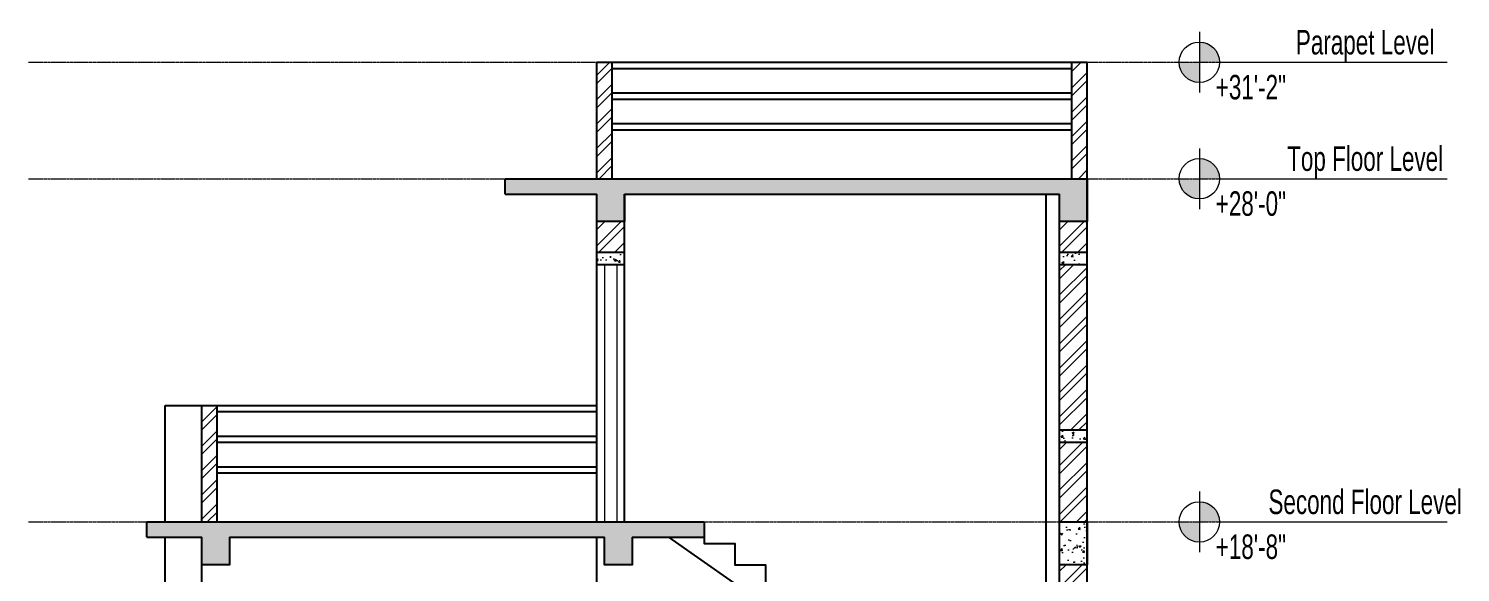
# Model space of a CAD drawing. Header units: inches. Extents: x -10117506 to -5032697, y -6529230 to -3253155.
# Drawn here: x -5057389.7 to -5056922.4, y -3256394.5 to -3256217 of the extents above; entities that cross this region are included whole.
import ezdxf

# ---------------------------------------------------------------- set-up
doc = ezdxf.new("R2010")
doc.units = ezdxf.units.IN
doc.header["$LTSCALE"] = 2
doc.header["$MEASUREMENT"] = 0
doc.linetypes.add('ACAD_ISO02W100', pattern=[15, 12, -3])
doc.linetypes.add('CENTER', pattern=[2, 1.25, -0.25, 0.25, -0.25])
doc.layers.get('0').update_dxf_attribs({"linetype": 'CONTINUOUS'})
for name, color, linetype, lineweight in [('Annotate-Bold.w', 187, 'CONTINUOUS', 18), ('Door-Window', 47, 'CONTINUOUS', 15), ('HATCH', 60, 'ACAD_ISO02W100', 13), ('window', 4, 'CONTINUOUS', 13)]:
    doc.layers.add(name, color=color, linetype=linetype, lineweight=lineweight)
doc.styles.add('Arial', font='arial.ttf', dxfattribs={"width": 0.8, "height": 12})
pattern_1 = [(45, (19335.599, 2800.1), (-3.977475644, 3.977475644), []), (45, (19338.251, 2800.1), (-3.977475644, 3.977475644), [])]
pattern_2 = [(50, (19335.599, 2800.1), (7.172601826, -0.62752135), [0.75, -8.25]), (355, (19335.599, 2800.1), (-1.387513336, 7.521921337), [0.6, -6.6]), (100.45144446, (19336.197, 2800.0476), (5.785088467, 6.89439991), [0.63740192, -7.01142112]), (46.1842, (19335.599, 2802.1), (10.672413307, -1.655192808), [1.125, -12.375]), (96.63563549, (19336.489, 2801.962), (9.346619457, 9.741186008), [0.95610342, -10.5171376]), (351.184164, (19335.599, 2802.1), (9.34661945, 9.741186003), [0.9, -9.90000001]), (21, (19336.599, 2801.6), (5.969070521, -4.0261889067), [0.75, -8.25]), (326, (19336.599, 2801.6), (2.433153319, 7.2515004505), [0.6, -6.6]), (71.45144474, (19337.097, 2801.2644), (8.402223767, 3.225311528), [0.6374019, -7.01142112]), (37.5, (19335.5992, 2800.1), (0.1215985532, 3.3289385383), [0, -6.52, 0, -6.7, 0, -6.625]), (7.5, (19335.5992, 2800.1), (2.6306953744, 3.9441171188), [0, -3.82, 0, -6.37, 0, -2.525]), (327.5, (19333.3692, 2800.1), (5.3382243617, -0.2255487173), [0, -2.5, 0, -7.8, 0, -10.35]), (317.5, (19332.3692, 2800.1), (5.8318616934, 1.0010498233), [0, -3.25, 0, -5.18, 0, -7.35])]

msp = doc.modelspace()

# ---------------------------------------------------------------- hatches: boundary and pattern name
at = {"layer": 'Annotate-Bold.w', "ltscale": 0.005}
h = msp.add_hatch(color=256, dxfattribs=at)
h.dxf.hatch_style = 1
h.paths.add_polyline_path([(-5057007.58, -3256221.4), (-5057007.58, -3256228), (-5057000.98, -3256228, 0.414214)])
h.paths.add_polyline_path([(-5057007.58, -3256234.59), (-5057007.58, -3256228), (-5057014.18, -3256228, 0.414214)])
h = msp.add_hatch(color=256, dxfattribs=at)
h.dxf.hatch_style = 1
h.paths.add_polyline_path([(-5057007.58, -3256259.4), (-5057007.58, -3256266), (-5057000.98, -3256266, 0.414214)])
h.paths.add_polyline_path([(-5057007.58, -3256272.59), (-5057007.58, -3256266), (-5057014.18, -3256266, 0.414214)])
h = msp.add_hatch(color=256, dxfattribs=at)
h.dxf.hatch_style = 1
h.paths.add_polyline_path([(-5057007.58, -3256371.4), (-5057007.58, -3256378), (-5057000.98, -3256378, 0.414214)])
h.paths.add_polyline_path([(-5057007.58, -3256384.59), (-5057007.58, -3256378), (-5057014.18, -3256378, 0.414214)])
at = {"layer": 'Door-Window', "linetype": 'ByBlock'}
h = msp.add_hatch(dxfattribs=at)
h.set_pattern_fill('AR-CONC', color=256)
h.set_pattern_definition(pattern_2)
h.paths.add_polyline_path([(-5057044.18, -3256266), (-5057053.18, -3256266), (-5057234.21, -3256266), (-5057234.21, -3256271), (-5057204.21, -3256271), (-5057204.21, -3256280), (-5057195.21, -3256280), (-5057195.21, -3256271), (-5057053.18, -3256271), (-5057053.18, -3256280), (-5057044.18, -3256280)])
h = msp.add_hatch(dxfattribs=at)
h.set_pattern_fill('AR-CONC', color=256)
h.set_pattern_definition(pattern_2)
h.paths.add_polyline_path([(-5057204.21, -3256290), (-5057204.21, -3256294), (-5057195.21, -3256294), (-5057195.21, -3256290)])
h = msp.add_hatch(dxfattribs=at)
h.set_pattern_fill('AR-CONC', color=256)
h.set_pattern_definition(pattern_2)
h.paths.add_polyline_path([(-5057044.18, -3256294), (-5057044.18, -3256290), (-5057053.2, -3256290), (-5057053.2, -3256294)])
h = msp.add_hatch(dxfattribs=at)
h.set_pattern_fill('AR-CONC', color=256)
h.set_pattern_definition(pattern_2)
h.paths.add_polyline_path([(-5057044.18, -3256352), (-5057044.18, -3256348), (-5057053.2, -3256348), (-5057053.2, -3256352)])
h = msp.add_hatch(dxfattribs=at)
h.set_pattern_fill('AR-CONC', color=256)
h.set_pattern_definition(pattern_2)
h.paths.add_polyline_path([(-5057324.21, -3256383), (-5057201.71, -3256383), (-5057201.71, -3256392), (-5057192.71, -3256392), (-5057192.71, -3256383), (-5057169.24, -3256383), (-5057169.24, -3256378), (-5057351.21, -3256378), (-5057351.21, -3256383), (-5057333.21, -3256383), (-5057333.21, -3256392), (-5057324.21, -3256392)])
h = msp.add_hatch(dxfattribs=at)
h.set_pattern_fill('AR-CONC', color=256)
h.set_pattern_definition(pattern_2)
h.paths.add_polyline_path([(-5057044.18, -3256378), (-5057053.18, -3256378), (-5057053.18, -3256392), (-5057044.18, -3256392)])
at = {"layer": 'HATCH', "ltscale": 0.01}
h = msp.add_hatch(dxfattribs=at)
h.set_pattern_fill('ANSI32', color=256, scale=15, style=0)
h.set_pattern_definition(pattern_1)
h.paths.add_polyline_path([(-5057199.21, -3256228), (-5057204.21, -3256228), (-5057204.21, -3256266), (-5057199.21, -3256266)])
h = msp.add_hatch(dxfattribs=at)
h.set_pattern_fill('ANSI32', color=256, scale=15, style=0)
h.set_pattern_definition(pattern_1)
h.paths.add_polyline_path([(-5057049.18, -3256266), (-5057044.18, -3256266), (-5057044.18, -3256228), (-5057049.18, -3256228)])
h = msp.add_hatch(dxfattribs=at)
h.set_pattern_fill('ANSI32', color=256, scale=15, style=0)
h.set_pattern_definition(pattern_1)
h.paths.add_polyline_path([(-5057195.21, -3256290), (-5057195.21, -3256280), (-5057204.21, -3256280), (-5057204.21, -3256290)])
h = msp.add_hatch(dxfattribs=at)
h.set_pattern_fill('ANSI32', color=256, scale=15, style=0)
h.set_pattern_definition(pattern_1)
h.paths.add_polyline_path([(-5057053.2, -3256290), (-5057044.18, -3256290), (-5057044.18, -3256280), (-5057053.2, -3256280)])
h = msp.add_hatch(dxfattribs=at)
h.set_pattern_fill('ANSI32', color=256, scale=15, style=0)
h.set_pattern_definition(pattern_1)
h.paths.add_polyline_path([(-5057053.2, -3256348), (-5057044.18, -3256348), (-5057044.18, -3256294), (-5057053.2, -3256294)])
h = msp.add_hatch(dxfattribs=at)
h.set_pattern_fill('ANSI32', color=256, scale=15, style=0)
h.set_pattern_definition(pattern_1)
h.paths.add_polyline_path([(-5057333.21, -3256378), (-5057328.21, -3256378), (-5057328.21, -3256340), (-5057333.21, -3256340)])
h = msp.add_hatch(dxfattribs=at)
h.set_pattern_fill('ANSI32', color=256, scale=15, style=0)
h.set_pattern_definition(pattern_1)
h.paths.add_polyline_path([(-5057044.18, -3256352), (-5057053.2, -3256352), (-5057053.2, -3256378), (-5057044.18, -3256378)])
h = msp.add_hatch(dxfattribs=at)
h.set_pattern_fill('ANSI32', color=256, scale=15, style=0)
h.set_pattern_definition(pattern_1)
h.paths.add_polyline_path([(-5057044.18, -3256392), (-5057053.2, -3256392), (-5057053.2, -3256434), (-5057044.18, -3256434)])

# ---------------------------------------------------------------- linework, layer by layer
at = {"ltscale": 0.5}
for p, q in [((-5057204.21, -3256228), (-5057044.18, -3256228)), ((-5057204.21, -3256266), (-5057204.21, -3256228)), ((-5057199.21, -3256266), (-5057199.21, -3256228)), ((-5057199.21, -3256230), (-5057049.18, -3256230)), ((-5057049.18, -3256266), (-5057049.18, -3256228)), ((-5057044.18, -3256266), (-5057044.18, -3256228)), ((-5057199.21, -3256238), (-5057049.18, -3256238)), ((-5057199.21, -3256240), (-5057049.18, -3256240)), ((-5057199.21, -3256248), (-5057049.18, -3256248)), ((-5057199.21, -3256250), (-5057049.18, -3256250)), ((-5057234.21, -3256266), (-5057044.18, -3256266)), ((-5057234.21, -3256271), (-5057234.21, -3256266)), ((-5057044.18, -3256602), (-5057044.18, -3256266)), ((-5057234.21, -3256271), (-5057204.21, -3256271)), ((-5057204.21, -3256378), (-5057204.21, -3256271)), ((-5057195.21, -3256271), (-5057053.18, -3256271)), ((-5057195.21, -3256378), (-5057195.21, -3256271)), ((-5057057.59, -3256434), (-5057057.59, -3256271)), ((-5057053.2, -3256434), (-5057053.2, -3256271)), ((-5057204.21, -3256290), (-5057195.21, -3256290)), ((-5057053.2, -3256290), (-5057044.18, -3256290)), ((-5057204.21, -3256294), (-5057195.21, -3256294)), ((-5057053.2, -3256294), (-5057044.18, -3256294)), ((-5057345.21, -3256378), (-5057345.21, -3256340)), ((-5057345.21, -3256340), (-5057333.21, -3256340)), ((-5057333.21, -3256378), (-5057333.21, -3256340)), ((-5057333.21, -3256340), (-5057204.21, -3256340)), ((-5057328.21, -3256378), (-5057328.21, -3256340)), ((-5057328.21, -3256342), (-5057204.21, -3256342)), ((-5057053.2, -3256348), (-5057044.18, -3256348)), ((-5057328.21, -3256350), (-5057204.21, -3256350)), ((-5057328.21, -3256352), (-5057204.21, -3256352)), ((-5057053.2, -3256352), (-5057044.18, -3256352)), ((-5057328.21, -3256360), (-5057204.21, -3256360)), ((-5057328.21, -3256362), (-5057204.21, -3256362)), ((-5057351.21, -3256378), (-5057169.24, -3256378)), ((-5057351.21, -3256383), (-5057351.21, -3256378)), ((-5057351.21, -3256383), (-5057333.21, -3256383)), ((-5057345.21, -3256490), (-5057345.21, -3256383)), ((-5057333.21, -3256490), (-5057333.21, -3256383)), ((-5057324.21, -3256383), (-5057201.71, -3256383)), ((-5057204.21, -3256490), (-5057204.21, -3256383)), ((-5057192.71, -3256383), (-5057169.24, -3256383)), ((-5057180.82, -3256383), (-5057099.24, -3256440.1))]:
    msp.add_line(p, q, dxfattribs=at)
for points in [[(-5057053.18, -3256266), (-5057044.18, -3256266), (-5057044.18, -3256280), (-5057053.18, -3256280), (-5057053.18, -3256271)], [(-5057195.21, -3256271), (-5057195.21, -3256280), (-5057204.21, -3256280), (-5057204.21, -3256271)], [(-5057169.24, -3256378), (-5057169.24, -3256385), (-5057159.24, -3256385), (-5057159.24, -3256392), (-5057149.24, -3256392), (-5057149.24, -3256399), (-5057139.24, -3256399), (-5057139.24, -3256406), (-5057129.24, -3256406), (-5057129.24, -3256413), (-5057119.24, -3256413), (-5057119.24, -3256420), (-5057109.24, -3256420), (-5057109.24, -3256427), (-5057099.24, -3256427), (-5057099.24, -3256434)], [(-5057324.21, -3256383), (-5057324.21, -3256392), (-5057333.21, -3256392), (-5057333.21, -3256383)], [(-5057192.71, -3256383), (-5057192.71, -3256392), (-5057201.71, -3256392), (-5057201.71, -3256383)]]:
    msp.add_lwpolyline(points, dxfattribs=at)
msp.add_lwpolyline([(-5057053.18, -3256378), (-5057044.18, -3256378), (-5057044.18, -3256392), (-5057053.18, -3256392)], close=True, dxfattribs=at)
at = {"layer": 'Annotate-Bold.w', "ltscale": 0.005}
for p, q in [((-5057007.57, -3256218.09), (-5057007.57, -3256237.88)), ((-5057007.57, -3256256.09), (-5057007.57, -3256275.88)), ((-5057007.57, -3256368.09), (-5057007.57, -3256387.88))]:
    msp.add_line(p, q, dxfattribs=at)
at = {"layer": 'Annotate-Bold.w', "linetype": 'CENTER', "ltscale": 0.01}
for p, q in [((-5057389.75, -3256228), (-5057000.98, -3256228)), ((-5057389.75, -3256266), (-5057000.98, -3256266)), ((-5057389.75, -3256378), (-5057000.98, -3256378))]:
    msp.add_line(p, q, dxfattribs=at)
at = {"layer": 'Annotate-Bold.w'}
for p, q in [((-5057000.98, -3256228), (-5056926.67, -3256228)), ((-5057000.98, -3256266), (-5056926.67, -3256266)), ((-5057000.98, -3256378), (-5056926.67, -3256378))]:
    msp.add_line(p, q, dxfattribs=at)
at = {"layer": 'Annotate-Bold.w', "ltscale": 0.005}
for centre in [(-5057007.58, -3256228), (-5057007.58, -3256266), (-5057007.58, -3256378)]:
    msp.add_circle(centre, 6.6, dxfattribs=at)
at = {"layer": 'window'}
for p, q in [((-5057201.71, -3256294), (-5057201.71, -3256378)), ((-5057197.71, -3256294), (-5057197.71, -3256378))]:
    msp.add_line(p, q, dxfattribs=at)

# ---------------------------------------------------------------- texts
at = {"layer": 'Annotate-Bold.w', "ltscale": 0.005, "char_height": 7.9962, "style": 'Arial'}
for s, insert, width, attachment_point in [('\\A1;{\\fArial Narrow|b0|i0|c0|p34;Parapet Level}', (-5056953.45, -3256217.44), 82.6277, 2), ('\\A1;\\pt55.97313;{\\fArial Narrow|b0|i0|c0|p34;+31\'-2"}', (-5056990.75, -3256240.21), 73.8752, 8), ('\\A1;{\\fArial Narrow|b0|i0|c0|p34;Top Floor Level}', (-5056953.45, -3256255.44), 82.6277, 2), ('\\A1;\\pt55.97313;{\\fArial Narrow|b0|i0|c0|p34;+28\'-0"}', (-5056990.75, -3256278.21), 73.8752, 8), ('\\A1;{\\fArial Narrow|b0|i0|c0|p34;Second Floor Level}', (-5056953.45, -3256367.44), 82.6277, 2), ('\\A1;\\pt55.97313;{\\fArial Narrow|b0|i0|c0|p34;+18\'-8"}', (-5056990.75, -3256390.21), 73.8752, 8)]:
    msp.add_mtext(s, dxfattribs=dict(at, insert=insert, width=width, attachment_point=attachment_point))

doc.saveas('drawing.dxf')
